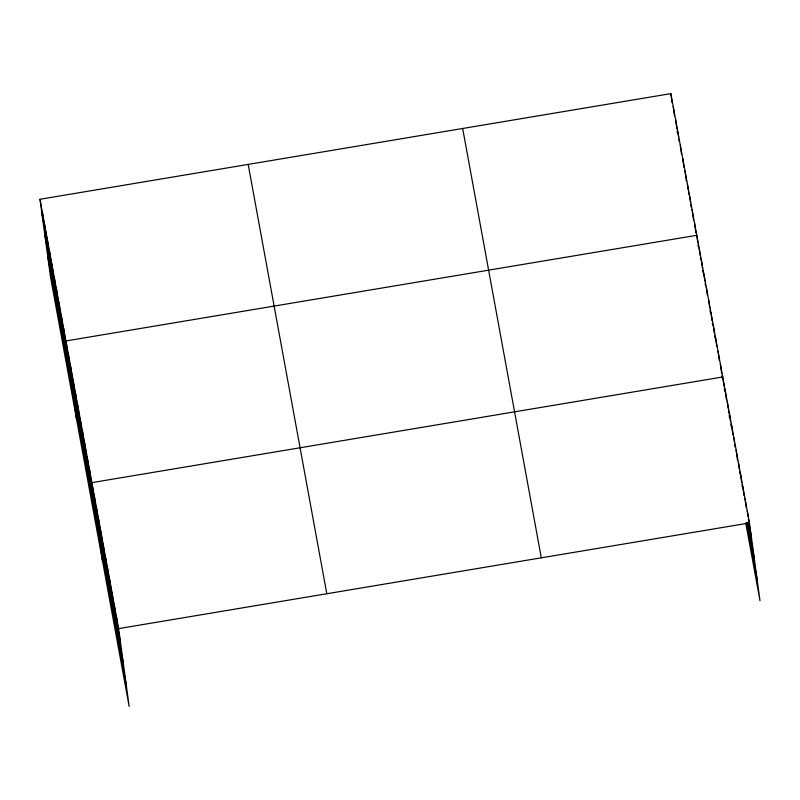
<?xml version="1.0" encoding="UTF-8"?>
<svg xmlns="http://www.w3.org/2000/svg" width="800" height="800" viewBox="0 0 800 800"><rect width="100%" height="100%" fill="white"/><g stroke="black" fill="none" stroke-linecap="round" stroke-linejoin="round"><path stroke-width="1.2" d="M40 199.27L118.63 628.61L129.15 706.38L50.52 277.04L40 199.27L670.85 93.62L749.48 522.96L760 600.73L745.74 522.88M118.63 628.61L749.48 522.96M729.1 415.29L729.54 417.72M748.48 521.12L751.37 536.94M747.76 522.71L754.22 557.99M746.68 522.51L757.15 579.68M462.67 128.48L541.3 557.82M248.18 164.4L326.81 593.74M41.89 213.24L120.52 642.58M44.74 234.3L123.37 663.63M47.67 255.99L126.3 685.33M747.26 510.8L748.04 516.62M748.36 518.95L749.15 524.77M745.03 498.63L746.29 507.95M742.8 486.47L744.06 495.78M740.57 474.3L741.68 482.45M741.99 484.78L742.31 487.11M738.35 462.14L739.29 469.12M739.6 471.45L739.92 473.78M736.12 449.97L737.53 460.45M733.89 437.81L734.52 442.47M734.83 444.8L735.15 447.12M731.66 425.64L732.92 434.96M729.43 413.48L730.54 421.63M730.85 423.96L731.17 426.29M727.21 401.31L728.15 408.3M728.47 410.63L728.78 412.96M724.98 389.15L726.39 399.63M724.01 386.3L722.75 376.98L91.9 482.63L102.41 560.4M724.32 388.63L724.64 390.96M720.39 364.1L721.65 373.42M721.97 375.75L722.28 378.08M718.03 351.22L719.29 360.54M715.67 338.34L716.78 346.5M713.31 325.46L714.42 333.62M714.73 335.95L715.05 338.28M710.95 312.58L712.06 320.74M712.37 323.07L712.69 325.4M708.6 299.7L709.7 307.86M710.01 310.19L710.33 312.51M706.24 286.82L707.34 294.98M703.88 273.94L704.82 280.93M705.14 283.26L705.45 285.59M701.52 261.06L702.46 268.05M702.78 270.38L703.09 272.71M699.16 248.18L700.1 255.17M700.42 257.5L700.73 259.83M697.75 242.29L696.8 235.3L65.95 340.95L76.46 418.72M698.06 244.62L698.38 246.95M694.44 222.42L695.86 232.9M692.08 209.54L693.5 220.02M689.72 196.66L690.51 202.49M690.83 204.82L691.14 207.14M687.37 183.78L688.15 189.61M688.47 191.93L688.78 194.26M685.01 170.9L686.42 181.38M682.65 158.02L683.91 167.34M680.29 145.14L681.55 154.46M677.93 132.26L678.56 136.92M678.87 139.25L679.19 141.58M675.57 119.38L676.83 128.7M677.15 131.03L677.46 133.36M673.21 106.5L674.47 115.82M670.85 93.62L672.11 102.94M116.4 616.44L118.29 630.42M114.18 604.28L116.07 618.25M111.95 592.11L113.84 606.09M109.72 579.95L111.61 593.92M107.49 567.78L109.38 581.76M105.26 555.62L107.15 569.59M103.04 543.45L104.93 557.43M100.81 531.29L102.7 545.26M98.58 519.12L100.47 533.1M96.35 506.96L98.24 520.94M94.13 494.8L96.01 508.77M89.54 469.75L91.43 483.73M87.18 456.87L89.07 470.85M84.82 443.99L86.71 457.97M82.46 431.11L84.35 445.09M80.1 418.23L81.99 432.21M77.74 405.35L79.63 419.33M75.38 392.47L77.27 406.45M73.03 379.59L74.92 393.56M70.67 366.71L72.56 380.68M68.31 353.83L70.2 367.8M63.59 328.07L65.48 342.04M61.23 315.19L63.12 329.16M58.87 302.31L60.76 316.28M56.51 289.43L58.4 303.4M54.15 276.55L56.04 290.52M51.79 263.67L53.68 277.64M49.44 250.79L51.33 264.76M47.08 237.91L48.97 251.88M44.72 225.03L46.61 239M42.36 212.15L44.25 226.12"/></g></svg>
